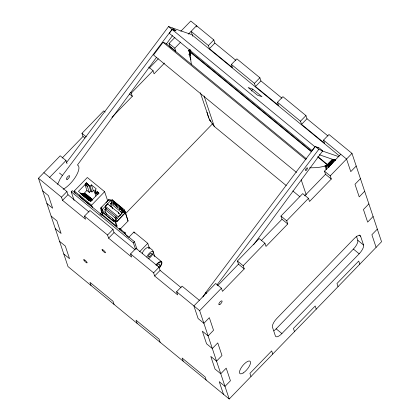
<?xml version="1.0" encoding="UTF-8"?>
<svg xmlns="http://www.w3.org/2000/svg" width="420" height="420" viewBox="0 0 420 420"><rect width="100%" height="100%" fill="white"/><g stroke="black" fill="none" stroke-linecap="round" stroke-linejoin="round"><path stroke-width="0.63" d="M113.51 203.69L113.883 202.246L113.836 204.561M119.705 209.349L119.773 207.69L122.078 209.58L123.459 212.142M120.005 209.564L120.078 207.905M120.052 209.669L120.451 207.774M57.603 184.38L60.176 178.778L62.417 175.46L172.042 29.384L176.001 30.891L172.431 27.956L191.158 34.44M189 50.773L188.769 51.014L311.441 151.772M202.876 296.971L205.695 292.572L315.315 146.496L319.274 148.008L322.728 150.843L253.523 244.844M81.401 194.229L86.142 194.308L81.401 194.229L80.787 193.615M82 194.722L86.746 194.801L87.35 195.295L83.186 195.242M83.89 196.072L88.552 196.287L84.389 196.234M86.142 194.308L85.538 193.814L86.063 194.439M86.158 196.781L84.394 196.697L89.156 196.781L89.754 197.274L85.596 197.222M84.992 197.19L84.399 196.586L84.992 197.19L89.754 197.274M83.748 194.801L86.746 194.801M83.207 195.715L87.948 195.788L88.552 196.287M87.496 199.311L86.205 198.067L86.819 198.681L91.56 198.76L92.164 199.253L88.001 199.201M86.893 198.817L86.809 198.56L87.402 199.169L92.164 199.253M89.156 196.781L89.675 197.405M88.1 199.537L92.767 199.747M91.539 200.298L88.625 200.161L92.201 200.188M86.777 197.741C90.993 197.3 93.382 198.959 86.798 198.214M91.56 198.76L92.085 199.385M156.56 57.293L77.417 165.039A15.781 5.707 -50.6 0 1 76.031 176.064A15.781 5.707 -50.6 0 1 63.147 189.263M166.278 44.09L172.499 35.642M251.349 91.056L252.767 89.145L261.98 96.716L257.365 95.114L248.152 87.549L252.767 89.145M66.428 162.671L168.588 26.544L172.547 28.051M306.385 158.765L165.9 43.376L163.076 42.299L153.541 55.004L296.552 172.468M217.004 284.939L318.769 149.336L322.728 150.843M87.35 195.295L82.682 195.085L81.391 194.114L82.084 194.591M84.394 196.697L83.8 196.088L83.885 196.345M88.61 200.156L88.016 199.553L88.1 199.804M190.617 50.652L190.04 51.313L190.323 55.356L189.021 54.285L190.25 52.285L190.465 57.824L191.321 64.145M326.267 169.685L325.028 166L325.547 165.422L327.668 165.102L327.443 164.425L332.929 159.537M335.181 159.941L329.154 166.32L334.94 159.731M334.787 159.726L328.703 165.643L329.028 166.068L334.997 159.737M332.651 159.311L328.681 163.485L332.761 159.401M189.877 49.854L188.874 50.841L189.95 49.975M190.549 50.684L189.851 51.413L188.958 50.862L189.898 49.938M334.394 159.952L328.781 165.743L318.313 156.928M328.015 136.001L306.989 118.734L305.933 115.579L282.901 96.663L277.463 102.281L300.489 121.196L301.55 124.352L324.576 143.267L323.521 140.112L328.96 134.495L351.992 153.41L381.544 241.742L229.215 399L68.008 266.59L38.456 178.259L60.218 155.794L65.972 160.524L67.027 163.679M84.95 138.059L83.034 136.484L81.979 133.329L103.74 110.864L105.178 112.046M169.024 43.465L174.783 48.195L175.838 51.35L170.079 46.62L169.024 43.465L174.919 37.38M180.81 31.295L190.785 21L213.817 39.916L214.872 43.071L235.898 60.343M62.181 158.015L83.034 136.484M149.226 68.15L158.293 58.79M49.654 177.371L65.972 160.524M111.914 117.343L132.316 96.28L131.261 93.124L153.022 70.66L148.701 67.116M174.783 48.195L180.673 42.11M188.381 34.151L196.544 25.73L196.943 26.933M164.504 63.053L154.077 73.815L153.022 70.66M189.625 49.97L188.727 50.894L189.194 50.579M189.105 50.92L190.045 50.054M189.236 50.988L190.097 50.096M189.299 51.025L190.202 50.09M189.378 51.072L190.271 50.159M189.436 51.109L190.312 50.201M190.397 50.29L189.535 51.177L189.882 51.025L189.851 51.413L311.724 151.515M189.903 51.455L190.937 50.39M135.067 249.816L114.041 232.543L112.985 229.388L89.954 210.472L84.514 216.09L85.57 219.245L62.538 200.329L61.483 197.174L66.922 191.557L43.895 172.646M281.957 98.17L260.93 80.903L259.875 77.747L236.843 58.832L231.404 64.449L232.459 67.604L209.428 48.688L208.373 45.533L213.817 39.916M62.538 200.329L67.982 194.712L66.922 191.557M209.428 48.688L214.872 43.071M74.104 200.398L71.222 191.783L72.308 190.659L134.463 241.715L136.936 249.097M75.08 193.373L74.277 190.979L87.334 177.503L104.627 191.704L107.63 200.676M86.777 185.372L85.281 183.881L86.373 182.758L88.321 184.627L86.373 182.758M87.423 186.653L88.841 185.189L90.773 190.969L89.355 192.428L87.423 186.653L84.982 184.648L78.456 191.384L90.662 201.411L97.188 194.67L94.747 192.665L96.164 191.205L94.941 190.202L96.248 188.853L91.366 184.847L90.058 186.191L91.99 191.972L93.298 190.622L91.366 184.847M85.402 184.244L86.494 183.12M88.2 184.265L87.113 185.388L85.281 183.881M83.433 194.019L86.914 190.423L84.982 184.648M96.143 192.806L97.235 191.683L99.062 193.184L97.976 194.308L96.143 192.806L97.639 194.297M96.264 193.168L97.356 192.045L97.235 191.683M92.374 207.58L91.57 205.186L104.627 191.704M113.474 221.246L101.414 211.155L102.228 210.315L106.475 213.397L106.26 213.623L112.697 218.505L112.476 218.731L114.203 220.148L113.474 221.246L101.498 211.407L102.312 210.567L101.74 210.095L102.281 209.533L100.7 208.047L109.022 199.458L110.607 200.939L111.148 200.377L111.725 200.849L112.292 199.92L111.725 200.849M100.784 208.299L102.097 206.945M106.04 202.876L109.022 199.458M116.099 220.878L115.552 221.44L117.107 226.081L116.434 226.133L102.617 214.783L101.068 210.147L101.047 209.522L101.593 208.96M102.281 209.533L110.523 200.686M105.693 207.365L105.383 206.199L107.562 203.952L112.271 207.417L112.665 208.598M100.028 214.158L101.829 212.299M106.16 213.712L104.785 209.591L105.871 208.467L116.014 216.568L117.091 218.537M111.762 207.144L110.576 203.611L111.668 202.487L121.811 210.588L122.882 212.557M104.785 209.591L105.252 209.748L106.344 208.625M110.576 203.611L111.048 203.768L112.135 202.645M101.509 215.287L102.596 214.163L101.047 209.522M114.23 202.666L113.904 203.007L115.642 204.43L117.122 207.186M112.271 207.417L112.051 207.643L118.487 212.525L118.886 213.707M118.487 212.525L118.272 212.751L120.456 214.547L120.74 215.387M122.078 209.58L122.404 209.244M115.999 219.66L114.928 217.691L116.014 216.568M121.994 214.268L120.719 211.712L121.811 210.588M115.605 218.484L116.697 217.361M121.401 212.499L122.488 211.376M113.389 220.994L114.203 220.148M125.228 212.951L123.648 211.465L115.406 220.311L116.907 221.54L125.228 212.951L123.732 211.717L124.278 211.155L123.617 210.43L124.267 209.759L112.292 199.92M123.701 210.683L124.267 209.759M120.456 214.547L118.283 216.793L105.383 206.199M115.406 220.311L114.865 220.873L114.287 220.4M124.425 212.289L124.966 211.727L124.95 211.103L124.026 210.347M116.907 221.54L125.144 212.698M125.302 213.875L212.803 123.543M181.125 287.647L160.099 270.375L159.043 267.22L136.012 248.304L130.573 253.922L131.628 257.077L108.596 238.161L107.541 235.006L112.985 229.388M277.463 102.281L278.518 105.436L255.486 86.52L254.431 83.365L259.875 77.747M116.382 226.826L117.107 226.081M108.596 238.161L114.041 232.543M255.486 86.52L260.93 80.903M119.196 228.989L119.852 228.317L121.511 230.391M119.406 229.971L128.069 220.999L124.95 211.103M125.822 234.685L125.15 232.669L124.525 232.155L124.309 232.381L120.278 229.068M124.168 233.678L125.15 232.669M128.51 237.594L133.948 231.977L147.767 243.327L149.53 248.598M135.434 248.987L133.376 242.839L134.463 241.715M139.608 251.748L147.767 243.327M199.343 300.326L182.07 286.135L176.631 291.753L177.686 294.908L154.654 275.993L153.599 272.837L159.043 267.22M300.489 121.196L305.933 115.579M154.654 275.993L160.099 270.375M301.55 124.352L306.989 118.734M327.563 164.525L332.63 159.306M333.102 159.553L327.952 164.871L328.062 164.519L327.621 164.572L332.708 159.359M328.067 164.976L333.338 159.537M328.135 165.044L333.464 159.542M333.643 159.553L328.23 165.139L328.902 166.987M328.309 165.218L333.911 159.437M334.052 159.453L328.387 165.302L329.012 167.155M328.477 165.396L334.226 159.464M328.54 165.464L333.895 159.931M334.147 159.978L328.771 165.58M334.43 159.973L328.808 165.779L333.065 161.385M329.028 166.068L335.066 159.836M223.456 394.27L219.235 381.654L224.994 386.379L230.433 380.767L226.212 368.146L220.768 373.763L215.014 369.033L210.793 356.417L216.547 361.142L221.986 355.53L217.765 342.909L212.326 348.526L206.566 343.796L202.346 331.175L208.105 335.906L213.544 330.288L209.323 317.672L203.884 323.29L198.125 318.56L193.904 305.939L215.665 283.474L221.419 288.204L222.474 291.359L244.241 268.894L238.481 264.164L237.426 261.009L259.187 238.544L264.947 243.275L266.002 246.424L287.763 223.96L286.708 220.804L280.949 216.079L302.71 193.609L308.469 198.34L309.524 201.495L331.286 179.03L330.23 175.875L324.471 171.145L340.793 154.297M217.628 285.695L238.481 264.164M261.602 240.293L282.004 219.235L280.949 216.079M304.673 195.83L325.526 174.3L324.471 171.145M229.215 399L199.658 310.669L221.419 288.204M244.241 268.894L243.18 265.739L264.947 243.275M286.708 220.804L308.469 198.34M330.23 175.875L351.992 153.41M356.213 166.026L350.774 171.644L346.553 159.028L323.521 140.112M360.433 178.647L354.995 184.265L359.216 196.88L364.655 191.263M368.881 203.884L363.437 209.501L367.663 222.117L373.102 216.505M273.992 330.745A7.991 2.888 -50.6 0 0 276.155 328.834L353.409 249.081A7.991 2.888 -50.6 0 0 357.793 240.308L356.412 236.187M377.323 229.121L371.884 234.738L376.105 247.354M360.596 236.203A7.991 2.888 -50.6 0 0 354.097 238.665L276.843 318.418A7.991 2.888 -50.6 0 0 272.459 327.191L275.415 336.026A7.991 2.888 -50.6 0 0 281.909 333.564L359.163 253.811A7.991 2.888 -50.6 0 0 363.552 245.039L360.596 236.203L359.158 235.022M189.63 49.964L188.759 50.857L189.62 49.98M326.161 165.638L327.611 165.113L328.44 167.596M113.962 220.736L114.88 221.492L115.552 221.44M80.876 193.599L85.538 193.814M80.797 193.736L83.129 193.841M83.286 195.578L87.948 195.788M85.696 197.558L90.358 197.768M86.294 198.051L90.962 198.261M86.819 198.681L90.898 198.865M88.022 199.668L89.187 199.721M91.518 199.826L92.683 199.878M91.639 200.629L89.208 200.655L88.699 200.303M89.812 200.686L91.56 200.765M91.077 201.07L89.912 201.017L89.219 200.54L89.302 200.797M309.608 167.832L317.347 167.653L322.912 166.609L325.679 165.811L325.547 165.422L326.949 168.913M172.667 29.684L175.886 30.796M317.058 147.515L318.665 148.071M322.119 150.911L338.431 156.555M319.279 154.728L335.596 160.377M82.079 194.859L82.588 195.211L81.984 194.717M85.691 197.825L86.2 198.182M124.409 232.543L124.735 232.785L124.525 232.155M208.373 45.533L191.1 31.348L192.712 36.151M231.404 64.449L254.431 83.365M191.767 34.65L339.433 155.941M315.315 146.496L318.769 149.336M168.588 26.544L172.042 29.384M317.525 156.77L329.154 166.32M325.028 166L326.33 167.071L327.611 165.113L328.351 167.606M325.526 174.3L331.286 179.03M163.076 42.299L306.086 159.763M357.793 240.308L363.552 245.039M208.987 118.367L210.026 120.614L211.04 121.448M210.026 120.614L209.559 119.207L211.397 122.609L214.258 126.425L286.214 185.53M292.803 190.942L299.896 196.765M353.409 249.081L359.163 253.811M130.3 92.337L131.261 93.124M129.434 93.917L132.316 96.28M282.004 219.235L287.763 223.96M81.979 133.329L86.294 136.873M237.426 261.009L243.18 265.739M276.155 328.834L281.909 333.564M112.376 200.172L122.855 208.782M112.051 200.513L111.132 199.757L110.46 199.81L109.914 200.372L110.607 200.939M120.881 208.131L121.753 208.845M111.641 200.597L123.617 210.43M113.558 202.582L115.862 204.472L117.238 207.039M120.12 208.11L121.858 209.538L123.338 212.289M97.356 192.045L98.726 193.174M88.841 185.189L90.058 186.191M111.048 203.768L120.719 211.712M93.298 190.622L95.739 192.628M90.773 190.969L91.99 191.972M86.914 190.423L89.355 192.428M105.252 209.748L114.928 217.691M205.695 292.572L206.682 293.386M86.662 194.933L87.266 195.431M87.869 195.925L88.473 196.418M90.279 197.904L90.877 198.398M59.456 173.024L62.417 175.46M148.79 247.065L152.702 250.283L154.812 256.594M100.7 208.047L102.197 209.276M115.322 220.059L116.818 221.288M101.068 210.147L101.987 210.903M81.391 194.114L81.995 194.607M83.8 196.088L85.003 197.08M86.294 198.324L87.418 199.174M161.516 261.628L152.303 254.063A6.394 2.31 -50.6 0 1 152.67 254.562M74.277 190.979L91.57 205.186M92.106 206.787L80.388 197.164L79.616 194.854M100.601 213.98L101.598 214.798M126.404 235.578L127.775 236.702M71.222 191.783L133.376 242.839M67.982 194.712L89.008 211.984M38.456 178.259L61.483 197.174M84.514 216.09L107.541 235.006M130.573 253.922L153.599 272.837M176.631 291.753L199.658 310.669M42.677 190.88L48.437 195.61L52.657 208.226L46.898 203.495M51.119 216.116L56.879 220.847L61.099 233.462L55.346 228.737M59.566 241.353L65.321 246.083L69.547 258.699L63.788 253.974M208.971 118.319L200.351 92.767M190.092 51.639L190.512 52.873M359.782 264.206L358.727 261.051L336.966 283.516L338.021 286.671M301.214 179.839L306.201 194.738M316.26 309.136L315.205 305.981L293.444 328.451L294.499 331.601M189.399 51.193L190.019 53.046M190.276 54.595L190.145 54.206L189.021 54.285L190.895 59.882M204.078 96.002L214.258 126.425M272.738 354.07L271.682 350.915L249.921 373.38L250.976 376.535M206.183 380.084L205.128 376.929L182.102 358.013L183.157 361.169M133.948 231.977L134.342 233.147M124.966 211.727L128.069 220.999M160.125 342.253L159.07 339.098L136.043 320.182L137.099 323.337M111.148 200.377L111.972 202.834M119.852 228.317L120.188 229.325M109.967 205.527L110.365 206.708M114.88 221.492L116.434 226.133M112.697 218.505L113.09 219.686M107.562 203.952L107.846 204.792M105.273 206.105L106.281 209.123M106.475 213.397L106.874 214.583M94.941 190.202L95.519 191.935M94.747 192.665L95.907 196.13M114.067 304.421L113.011 301.266L89.985 282.35L91.04 285.506M102.596 214.163L102.617 214.783M208.567 117.338A51.686 46.998 -18.5 0 1 207.029 112.166M157.106 265.356A3.197 1.155 -50.6 0 1 159.632 264.227A3.197 1.155 -50.6 0 1 158.503 267.257M155.941 264.915A6.394 2.31 -50.6 0 1 161.595 261.686A6.394 2.31 -50.6 0 1 159.474 267.897M156.14 265.13A5.591 2.021 -50.6 0 1 161.086 262.306A5.591 2.021 -50.6 0 1 159.227 267.734M142.191 253.328A4.793 1.732 -50.6 0 1 145.997 248.32A4.793 1.732 -50.6 0 1 148.649 248.593M146.795 257.113A4.793 1.732 -50.6 0 1 151.294 251.659A4.793 1.732 -50.6 0 1 152.849 253.775A4.793 1.732 -50.6 0 1 148.076 258.862M172.132 29.495L169.297 33.317L312.076 150.591L314.916 146.774L172.132 29.495M306.175 170.195A1.596 0.578 -50.6 0 0 307.519 167.974A1.596 0.578 -50.6 0 0 305.655 169.265A1.596 0.578 -50.6 0 0 306.175 170.195M67.589 179.161A2.399 0.866 -50.6 0 0 69.605 175.828A2.399 0.866 -50.6 0 0 66.817 177.76A2.399 0.866 -50.6 0 0 67.589 179.161M149.394 256.804A2.399 0.866 -50.6 0 0 151.573 253.454A2.399 0.866 -50.6 0 0 148.848 255.161A2.399 0.866 -50.6 0 0 149.394 256.804M243.196 372.965A7.991 2.888 -50.6 0 0 250.441 361.809A7.991 2.888 -50.6 0 0 241.364 367.5A7.991 2.888 -50.6 0 0 243.196 372.965M219.912 304.447A2.399 0.866 -50.6 0 0 222.075 301.103A2.399 0.866 -50.6 0 0 219.35 302.825A2.399 0.866 -50.6 0 0 219.912 304.447M84.152 260.552A2.399 0.493 44.1 0 0 87.103 262.904A2.399 0.493 44.1 0 0 84.992 260.18A2.399 0.493 44.1 0 0 84.152 260.552M102.422 250.367A2.399 0.493 44.1 0 0 105.404 252.803A2.399 0.493 44.1 0 0 103.404 250.136A2.399 0.493 44.1 0 0 102.422 250.367"/></g></svg>
